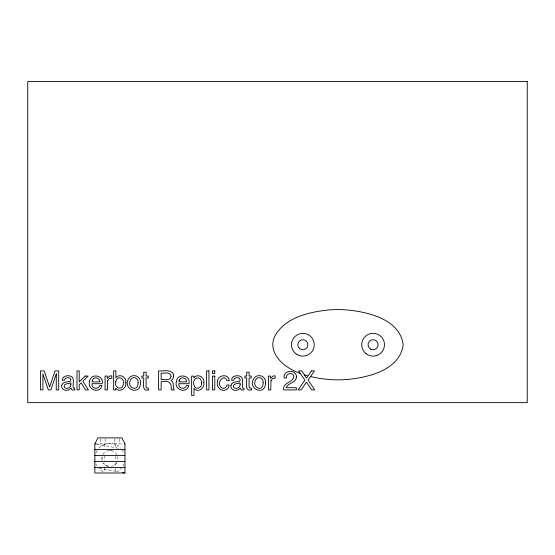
<?xml version="1.0" encoding="UTF-8"?>
<svg xmlns="http://www.w3.org/2000/svg" width="555" height="555" viewBox="0 0 555 555"><rect width="100%" height="100%" fill="white"/><g stroke="black" fill="none" stroke-linecap="round" stroke-linejoin="round"><path stroke-width="0.42" stroke-dasharray="2.77 2.08" d="M102.085 456.439L102.085 460.449M95.904 452.908L97.389 450.133M123.085 465.694L123.89 463.987M116.404 463.147L114.219 465.256M122.072 467.289L119.492 470.043L116.862 471.757M98.929 448.142C104.527 441.884 115.273 441.884 120.872 448.142M94.849 443.896L123.883 443.896M109.391 450.396L111.409 450.521M96.521 444.201L118.257 448.19M99.033 468.24L118.257 471.764M108.412 466.332L105.575 465.256L103.396 463.147A8.027 8.027 0 0 0 108.392 466.332M102.939 471.757L98.929 468.746M122.072 449.599L123.89 452.908M95.904 463.987L96.709 465.694M119.429 438.755L119.429 443.896M115.419 443.896L115.419 447.836M115.419 456.293L115.419 460.594M115.419 468.26L115.419 471.417M114.663 438.755L114.663 443.896M105.131 438.755L105.131 443.896M104.382 443.896L104.382 447.836M104.382 455.433L104.382 460.594M104.382 467.476L104.382 471.417M100.365 438.755L100.365 443.896M117.674 456.446A8.027 8.027 0 0 1 117.674 460.442M116.932 462.315A8.027 8.027 0 0 1 111.402 466.332M102.127 460.442A8.027 8.027 0 0 1 102.127 456.446M102.862 454.58A8.027 8.027 0 0 1 116.932 454.58"/><path stroke-width="0.83" d="M94.856 443.896L97.86 437.895L121.94 437.895L124.951 443.917L124.951 472.992L94.849 472.992L94.849 443.896L95.328 443.896M124.466 443.896L124.951 443.917M94.849 449.418L124.951 449.418M94.849 455.433L124.951 455.433M94.849 461.455L124.951 461.455M94.849 467.476L124.951 467.476M122.44 472.534L124.951 472.992M310.828 376.644L319.042 378.33L328.407 379.46A120.442 120.442 0 0 0 347.548 379.46C368.874 377.31 399.836 369.991 403.194 344.724C399.836 319.465 368.874 312.139 347.548 309.988A120.442 120.442 0 0 0 328.407 309.988C308.261 312.09 283.48 317.821 274.01 337.877C268.016 355.144 286.082 368.596 300.435 373.432M304.445 374.847L307.234 375.693M56.305 373.883L56.249 389.901L58.698 389.901L58.698 370.906L55.049 370.906L49.631 386.967L44.178 370.906L40.494 370.906L40.494 389.901L42.95 389.901L42.881 373.883L48.341 389.901L50.887 389.901L56.305 373.883M201.451 382.894C202.846 388.028 194.68 390.748 193.993 384.948C191.378 377.795 201.805 374.479 201.451 382.894M115.835 381.569C113.428 386.946 121.94 391.372 123.203 385.045C125.999 378.871 117.202 374.237 115.835 381.569M125.819 382.714C126.908 388.209 119.394 393.412 115.773 388.125L115.773 389.901L113.629 389.901L113.629 370.844L115.891 370.844L115.891 377.733C119.422 373.036 126.915 377.22 125.819 382.714M140.491 382.686C140.394 397.172 120.768 388.382 129.364 377.719A5.716 5.716 0 0 1 132.701 375.784C136.87 374.736 140.956 378.441 140.491 382.686M217.477 381.639C215.971 386.835 221.348 392.503 226.447 389.582A4.752 4.752 0 0 0 228.542 387.383L229.215 384.997L226.953 384.997C226.683 387.085 224.747 388.777 222.611 388.223A2.851 2.851 0 0 1 220.724 386.89C216.429 382.18 224.373 373.12 226.953 380.709L229.215 380.709C229.125 373.3 217.248 374.674 217.477 381.639M265.588 382.686C265.484 397.172 245.858 388.382 254.454 377.719A5.716 5.716 0 0 1 257.798 375.784C261.96 374.736 266.053 378.441 265.588 382.686M89.605 381.653C86.809 389.825 100.129 394.203 101.94 385.558L99.65 385.558C98.526 390.165 91.041 388.632 91.984 383.72L102.134 383.72C104.354 374.916 90.153 372.814 89.605 381.653M176.428 381.653C173.632 389.825 186.959 394.203 188.762 385.558L186.48 385.558C185.349 390.165 177.864 388.632 178.814 383.72L188.957 383.72C191.184 374.916 176.976 372.814 176.428 381.653M203.824 382.673C205.045 388.132 197.802 393.384 193.966 388.347L193.966 395.417L191.635 395.417L191.635 376.117L193.896 376.117L193.896 377.955C197.268 372.995 204.85 377.192 203.824 382.673M171.03 376.276C171.079 381.188 164.03 379.266 161.165 379.606L161.165 373.12C164.023 373.557 170.905 371.371 171.03 376.276M61.73 385.357C60.648 390.692 68.473 391.969 71.005 388.063L72.108 389.985L74.752 389.964L74.752 388.243L73.364 388.105C72.261 384.4 75.633 377.095 69.944 375.95C66.85 375.104 62.104 376.339 62.368 380.279L64.54 380.279C64.595 377.49 68.168 377.185 70.103 378.219L70.95 379.946L70.395 381.292C67.509 382.062 62.507 381.486 61.73 385.357M230.977 385.357C229.895 390.692 237.713 391.969 240.246 388.063L241.356 389.985L243.992 389.964L243.992 388.243L242.604 388.105C241.501 384.4 244.873 377.095 239.191 375.95C236.09 375.104 231.352 376.339 231.608 380.279L233.78 380.279C233.842 377.49 237.408 377.185 239.351 378.219L240.197 379.946L239.635 381.292C236.749 382.062 231.754 381.486 230.977 385.357M296.446 376.866C296.419 382.908 287.948 382.666 286.241 387.702L296.356 387.702L296.356 389.901L283.647 389.901C282.668 382.527 292.416 382.673 293.873 376.97C293.963 371.711 285.388 372.87 286.463 377.955L284.098 377.955C282.8 369.894 296.585 368.943 296.446 376.866M138.063 382.749C138.278 393.231 125.576 387.092 130.952 379.315A3.163 3.163 0 0 1 133.061 377.782C136.086 376.921 138.452 379.884 138.063 382.749M263.153 382.749C263.368 393.231 250.673 387.092 256.042 379.315A3.163 3.163 0 0 1 258.151 377.782C261.183 376.921 263.542 379.884 263.153 382.749M173.639 376.026L172.938 378.822L170.961 380.563C174.568 381.875 172.556 386.37 173.861 389.055L174.367 389.901L171.211 389.901C172.05 382.471 168.658 380.085 161.165 381.757L161.165 389.901L158.591 389.901L158.591 370.906C163.08 371.344 173.368 368.61 173.639 376.026M70.887 384.726C71.075 387.896 66.052 389.77 64.269 387.119C63.208 382.999 68.653 384.088 70.887 382.853L70.887 384.726M240.128 384.726C240.315 387.896 235.292 389.77 233.516 387.119C232.448 382.999 237.894 384.088 240.128 382.853L240.128 384.726M107.621 380.55L107.386 389.901L105.055 389.901L105.055 376.054L107.268 376.054L107.268 378.448L109.737 375.992L111.791 375.811L111.791 378.267L109.474 378.482L107.621 380.55M270.979 380.55L270.743 389.901L268.419 389.901L268.419 376.054L270.625 376.054L270.625 378.448L273.102 375.992L275.155 375.811L275.155 378.267L272.831 378.482L270.979 380.55M92.373 380.244L92.047 381.875L99.74 381.875C100.198 377.567 93.705 376.2 92.373 380.244M179.196 380.244L178.876 381.875L186.57 381.875C187.021 377.567 180.535 376.2 179.196 380.244M311.39 370.906L306.582 378.177L301.733 370.906L298.514 370.906L304.889 380.168L298.084 389.901L301.192 389.901L306.45 382.09L311.57 389.901L314.761 389.901L308.08 380.168L314.456 370.906L311.39 370.906M85.186 376.054L79.212 381.937L79.212 370.906L76.978 370.906L76.978 389.901L79.212 389.901L79.212 384.705L81.162 382.915L85.484 389.901L88.453 389.901L82.855 381.236L88.162 376.054L85.186 376.054M148.289 389.901C141.227 391.948 144.078 381.472 143.724 377.955L141.851 377.955L141.851 376.054L143.724 376.054L143.724 372.19L146.076 372.19L146.076 376.054L148.289 376.054L148.289 377.955L146.076 377.955L146.076 386.988L146.569 387.959L148.289 388.063L148.289 389.901M251.297 389.901C244.235 391.948 247.086 381.472 246.739 377.955L244.859 377.955L244.859 376.054L246.739 376.054L246.739 372.19L249.091 372.19L249.091 376.054L251.297 376.054L251.297 377.955L249.091 377.955L249.091 386.988L249.577 387.959L251.297 388.063L251.297 389.901M527.25 81.536L27.75 81.536L27.75 402.639L527.25 402.639L527.25 81.536M208.937 370.906L206.606 370.906L206.606 389.901L208.937 389.901L208.937 370.906M214.792 370.906L212.426 370.906L212.426 373.543L214.792 373.543L214.792 370.906M214.792 376.117L212.426 376.117L212.426 389.901L214.792 389.901L214.792 376.117M366.182 353.778A11.384 11.384 0 0 0 384.386 346.181A11.384 11.384 0 0 0 368.707 334.214A11.384 11.384 0 0 0 366.182 353.778M297.168 354.589A11.384 11.384 0 0 0 314.248 344.724A11.384 11.384 0 0 0 297.168 334.866A11.384 11.384 0 0 0 297.168 354.589M370.587 349.067A5.016 5.016 0 0 0 378.108 344.724A5.016 5.016 0 0 0 370.587 340.381A5.016 5.016 0 0 0 370.587 349.067M299.575 348.519A5.016 5.016 0 0 0 307.789 345.675A5.016 5.016 0 0 0 301.219 339.986A5.016 5.016 0 0 0 299.575 348.519"/></g></svg>
